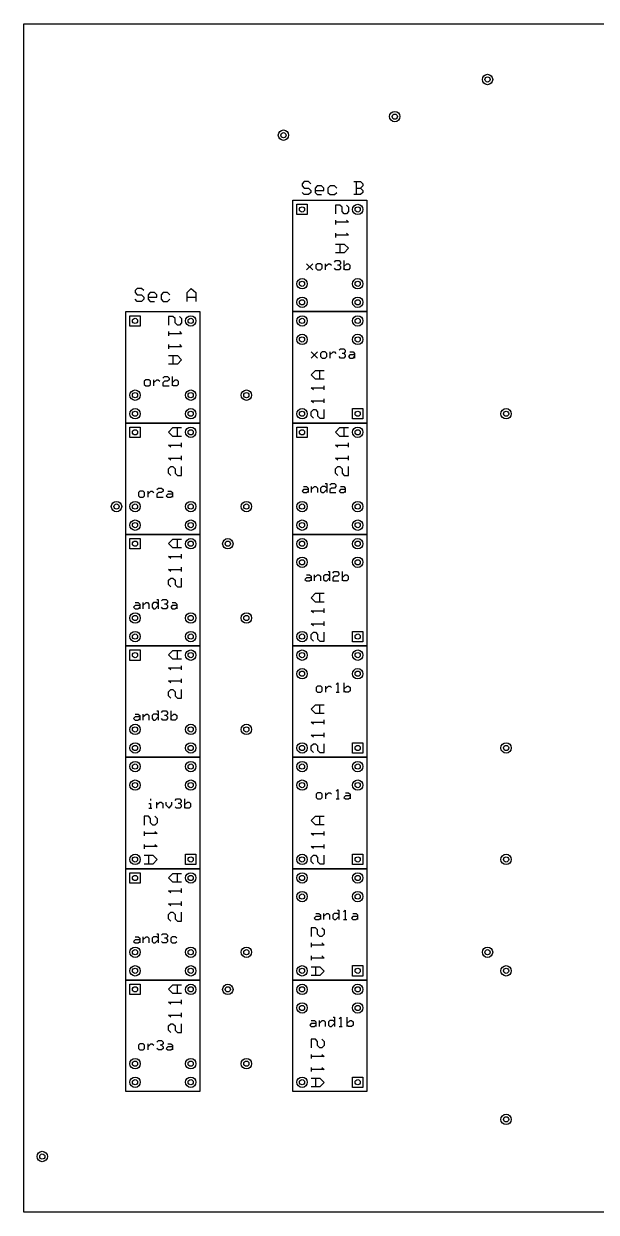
# Model space of a CAD drawing. Extents: x 0 to 6.4, y 0 to 6.4.
# Drawn here: x 0 to 3.09, y 0 to 6.4 of the extents above; entities that cross this region are included whole.
import ezdxf

# ---------------------------------------------------------------- set-up
doc = ezdxf.new("R2010")
doc.units = 0
doc.layers.get('0').update_dxf_attribs({"linetype": 'CONTINUOUS'})

msp = doc.modelspace()

# ---------------------------------------------------------------- linework, layer by layer
at = {"color": 7}
for p, q in [((0, 6.4), (6.4, 6.4)), ((0, 0), (0, 6.4)), ((1.512, 5.55), (1.5, 5.538)), ((1.5, 5.538), (1.5, 5.527)), ((1.5, 5.527), (1.512, 5.515)), ((1.535, 5.55), (1.512, 5.55)), ((1.512, 5.515), (1.535, 5.515)), ((1.547, 5.538), (1.535, 5.55)), ((1.535, 5.515), (1.547, 5.503)), ((1.582, 5.527), (1.57, 5.515)), ((1.57, 5.515), (1.57, 5.492)), ((1.605, 5.527), (1.582, 5.527)), ((1.617, 5.515), (1.605, 5.527)), ((1.617, 5.503), (1.617, 5.515)), ((1.652, 5.527), (1.64, 5.515)), ((1.64, 5.515), (1.64, 5.492)), ((1.675, 5.527), (1.652, 5.527)), ((1.687, 5.515), (1.675, 5.527)), ((1.78, 5.55), (1.815, 5.55)), ((1.792, 5.55), (1.792, 5.48)), ((1.792, 5.515), (1.815, 5.515)), ((1.815, 5.55), (1.827, 5.538)), ((1.827, 5.527), (1.815, 5.515)), ((1.815, 5.515), (1.827, 5.503)), ((1.827, 5.538), (1.827, 5.527)), ((1.45, 4.85), (1.45, 5.45)), ((1.45, 5.45), (1.85, 5.45)), ((1.512, 5.48), (1.5, 5.492)), ((1.535, 5.48), (1.512, 5.48)), ((1.547, 5.492), (1.535, 5.48)), ((1.547, 5.503), (1.547, 5.492)), ((1.57, 5.503), (1.617, 5.503)), ((1.57, 5.492), (1.582, 5.48)), ((1.582, 5.48), (1.605, 5.48)), ((1.64, 5.492), (1.652, 5.48)), ((1.652, 5.48), (1.675, 5.48)), ((1.675, 5.48), (1.687, 5.492)), ((1.815, 5.48), (1.78, 5.48)), ((1.827, 5.492), (1.815, 5.48)), ((1.827, 5.503), (1.827, 5.492)), ((1.85, 5.45), (1.85, 4.85)), ((1.472, 5.428), (1.528, 5.428)), ((1.472, 5.372), (1.472, 5.428)), ((1.528, 5.428), (1.528, 5.372)), ((1.704, 5.424), (1.681, 5.424)), ((1.681, 5.424), (1.681, 5.377)), ((1.716, 5.412), (1.704, 5.424)), ((1.716, 5.389), (1.716, 5.412)), ((1.728, 5.377), (1.716, 5.389)), ((1.739, 5.377), (1.728, 5.377)), ((1.739, 5.424), (1.751, 5.412)), ((1.751, 5.389), (1.739, 5.377)), ((1.751, 5.412), (1.751, 5.389)), ((1.528, 5.372), (1.472, 5.372)), ((1.681, 5.342), (1.681, 5.319)), ((1.751, 5.331), (1.681, 5.331)), ((1.739, 5.342), (1.751, 5.331)), ((1.681, 5.272), (1.681, 5.249)), ((1.751, 5.261), (1.681, 5.261)), ((1.739, 5.272), (1.751, 5.261)), ((1.681, 5.214), (1.728, 5.214)), ((1.704, 5.214), (1.704, 5.167)), ((1.728, 5.214), (1.751, 5.191)), ((1.751, 5.191), (1.728, 5.167)), ((1.675, 5.117), (1.683, 5.125)), ((1.728, 5.167), (1.681, 5.167)), ((1.683, 5.125), (1.7, 5.125)), ((1.7, 5.125), (1.708, 5.117)), ((1.725, 5.125), (1.725, 5.075)), ((1.525, 5.108), (1.558, 5.075)), ((1.525, 5.075), (1.558, 5.108)), ((1.583, 5.108), (1.575, 5.1)), ((1.575, 5.1), (1.575, 5.083)), ((1.575, 5.083), (1.583, 5.075)), ((1.6, 5.108), (1.583, 5.108)), ((1.583, 5.075), (1.6, 5.075)), ((1.608, 5.1), (1.6, 5.108)), ((1.6, 5.075), (1.608, 5.083)), ((1.608, 5.083), (1.608, 5.1)), ((1.625, 5.108), (1.625, 5.075)), ((1.625, 5.092), (1.642, 5.108)), ((1.642, 5.108), (1.65, 5.108)), ((1.65, 5.108), (1.658, 5.1)), ((1.683, 5.075), (1.675, 5.083)), ((1.7, 5.075), (1.683, 5.075)), ((1.7, 5.1), (1.692, 5.1)), ((1.708, 5.108), (1.7, 5.1)), ((1.7, 5.1), (1.708, 5.092)), ((1.708, 5.083), (1.7, 5.075)), ((1.708, 5.117), (1.708, 5.108)), ((1.708, 5.092), (1.708, 5.083)), ((1.725, 5.092), (1.742, 5.108)), ((1.733, 5.075), (1.725, 5.083)), ((1.75, 5.075), (1.733, 5.075)), ((1.742, 5.108), (1.75, 5.108)), ((1.75, 5.108), (1.758, 5.1)), ((1.758, 5.083), (1.75, 5.075)), ((1.758, 5.1), (1.758, 5.083)), ((0.612, 4.975), (0.6, 4.963)), ((0.6, 4.963), (0.6, 4.952)), ((0.6, 4.952), (0.612, 4.94)), ((0.635, 4.975), (0.612, 4.975)), ((0.612, 4.94), (0.635, 4.94)), ((0.647, 4.963), (0.635, 4.975)), ((0.635, 4.94), (0.647, 4.928)), ((0.647, 4.928), (0.647, 4.917)), ((0.682, 4.952), (0.67, 4.94)), ((0.67, 4.94), (0.67, 4.917)), ((0.67, 4.928), (0.717, 4.928)), ((0.705, 4.952), (0.682, 4.952)), ((0.717, 4.94), (0.705, 4.952)), ((0.717, 4.928), (0.717, 4.94)), ((0.752, 4.952), (0.74, 4.94)), ((0.74, 4.94), (0.74, 4.917)), ((0.775, 4.952), (0.752, 4.952)), ((0.787, 4.94), (0.775, 4.952)), ((0.88, 4.952), (0.903, 4.975)), ((0.88, 4.905), (0.88, 4.952)), ((0.88, 4.928), (0.927, 4.928)), ((0.903, 4.975), (0.927, 4.952)), ((0.927, 4.952), (0.927, 4.905)), ((0.612, 4.905), (0.6, 4.917)), ((0.635, 4.905), (0.612, 4.905)), ((0.647, 4.917), (0.635, 4.905)), ((0.67, 4.917), (0.682, 4.905)), ((0.682, 4.905), (0.705, 4.905)), ((0.74, 4.917), (0.752, 4.905)), ((0.752, 4.905), (0.775, 4.905)), ((0.775, 4.905), (0.787, 4.917)), ((0.55, 4.25), (0.55, 4.85)), ((0.55, 4.85), (0.95, 4.85)), ((0.572, 4.828), (0.628, 4.828)), ((0.572, 4.772), (0.572, 4.828)), ((0.628, 4.828), (0.628, 4.772)), ((0.804, 4.824), (0.781, 4.824)), ((0.781, 4.824), (0.781, 4.777)), ((0.816, 4.812), (0.804, 4.824)), ((0.816, 4.789), (0.816, 4.812)), ((0.839, 4.824), (0.851, 4.812)), ((0.851, 4.812), (0.851, 4.789)), ((0.95, 4.85), (0.95, 4.25)), ((1.85, 4.85), (1.45, 4.85)), ((1.45, 4.85), (1.85, 4.85)), ((1.45, 4.25), (1.45, 4.85)), ((1.85, 4.85), (1.85, 4.25)), ((0.628, 4.772), (0.572, 4.772)), ((0.781, 4.742), (0.781, 4.719)), ((0.828, 4.777), (0.816, 4.789)), ((0.839, 4.777), (0.828, 4.777)), ((0.851, 4.789), (0.839, 4.777)), ((0.839, 4.742), (0.851, 4.731)), ((0.851, 4.731), (0.781, 4.731)), ((0.781, 4.672), (0.781, 4.649)), ((0.839, 4.672), (0.851, 4.661)), ((0.851, 4.661), (0.781, 4.661)), ((0.781, 4.614), (0.828, 4.614)), ((0.804, 4.614), (0.804, 4.567)), ((0.828, 4.614), (0.851, 4.591)), ((1.55, 4.633), (1.583, 4.6)), ((1.55, 4.6), (1.583, 4.633)), ((1.608, 4.633), (1.6, 4.625)), ((1.6, 4.625), (1.6, 4.608)), ((1.6, 4.608), (1.608, 4.6)), ((1.625, 4.633), (1.608, 4.633)), ((1.633, 4.625), (1.625, 4.633)), ((1.625, 4.6), (1.633, 4.608)), ((1.633, 4.608), (1.633, 4.625)), ((1.65, 4.633), (1.65, 4.6)), ((1.65, 4.617), (1.667, 4.633)), ((1.667, 4.633), (1.675, 4.633)), ((1.675, 4.633), (1.683, 4.625)), ((1.7, 4.642), (1.708, 4.65)), ((1.708, 4.6), (1.7, 4.608)), ((1.708, 4.65), (1.725, 4.65)), ((1.725, 4.625), (1.717, 4.625)), ((1.725, 4.65), (1.733, 4.642)), ((1.733, 4.633), (1.725, 4.625)), ((1.725, 4.625), (1.733, 4.617)), ((1.733, 4.608), (1.725, 4.6)), ((1.733, 4.642), (1.733, 4.633)), ((1.733, 4.617), (1.733, 4.608)), ((1.758, 4.617), (1.75, 4.608)), ((1.75, 4.608), (1.758, 4.6)), ((1.758, 4.633), (1.775, 4.633)), ((1.783, 4.617), (1.758, 4.617)), ((1.775, 4.633), (1.783, 4.625)), ((1.775, 4.6), (1.783, 4.608)), ((1.783, 4.625), (1.783, 4.6)), ((0.828, 4.567), (0.781, 4.567)), ((0.851, 4.591), (0.828, 4.567)), ((1.608, 4.6), (1.625, 4.6)), ((1.725, 4.6), (1.708, 4.6)), ((1.758, 4.6), (1.775, 4.6)), ((0.658, 4.483), (0.65, 4.475)), ((0.675, 4.483), (0.658, 4.483)), ((0.683, 4.475), (0.675, 4.483)), ((0.7, 4.483), (0.7, 4.45)), ((0.7, 4.467), (0.717, 4.483)), ((0.717, 4.483), (0.725, 4.483)), ((0.725, 4.483), (0.733, 4.475)), ((0.75, 4.492), (0.758, 4.5)), ((0.758, 4.5), (0.775, 4.5)), ((0.775, 4.5), (0.783, 4.492)), ((0.783, 4.483), (0.775, 4.475)), ((0.783, 4.492), (0.783, 4.483)), ((0.8, 4.5), (0.8, 4.45)), ((0.8, 4.467), (0.817, 4.483)), ((0.817, 4.483), (0.825, 4.483)), ((0.825, 4.483), (0.833, 4.475)), ((1.549, 4.509), (1.572, 4.533)), ((1.572, 4.486), (1.549, 4.509)), ((1.572, 4.533), (1.619, 4.533)), ((1.619, 4.486), (1.572, 4.486)), ((1.596, 4.486), (1.596, 4.533)), ((0.65, 4.475), (0.65, 4.458)), ((0.65, 4.458), (0.658, 4.45)), ((0.658, 4.45), (0.675, 4.45)), ((0.675, 4.45), (0.683, 4.458)), ((0.683, 4.458), (0.683, 4.475)), ((0.758, 4.475), (0.75, 4.467)), ((0.75, 4.467), (0.75, 4.45)), ((0.75, 4.45), (0.783, 4.45)), ((0.775, 4.475), (0.758, 4.475)), ((0.808, 4.45), (0.8, 4.458)), ((0.825, 4.45), (0.808, 4.45)), ((0.833, 4.458), (0.825, 4.45)), ((0.833, 4.475), (0.833, 4.458)), ((1.561, 4.428), (1.549, 4.439)), ((1.549, 4.439), (1.619, 4.439)), ((1.619, 4.428), (1.619, 4.451)), ((1.561, 4.358), (1.549, 4.369)), ((1.549, 4.369), (1.619, 4.369)), ((1.619, 4.358), (1.619, 4.381)), ((1.549, 4.311), (1.561, 4.323)), ((1.549, 4.288), (1.549, 4.311)), ((1.561, 4.276), (1.549, 4.288)), ((1.561, 4.323), (1.572, 4.323)), ((1.572, 4.323), (1.584, 4.311)), ((1.584, 4.311), (1.584, 4.288)), ((1.584, 4.288), (1.596, 4.276)), ((1.619, 4.276), (1.619, 4.323)), ((1.772, 4.328), (1.828, 4.328)), ((1.772, 4.272), (1.772, 4.328)), ((1.828, 4.328), (1.828, 4.272)), ((0.55, 3.65), (0.55, 4.25)), ((0.55, 4.25), (0.95, 4.25)), ((0.95, 4.25), (0.55, 4.25)), ((0.572, 4.228), (0.628, 4.228)), ((0.572, 4.172), (0.572, 4.228)), ((0.628, 4.228), (0.628, 4.172)), ((0.781, 4.201), (0.804, 4.225)), ((0.804, 4.225), (0.851, 4.225)), ((0.828, 4.178), (0.828, 4.225)), ((0.95, 4.25), (0.95, 3.65)), ((1.85, 4.25), (1.45, 4.25)), ((1.45, 3.65), (1.45, 4.25)), ((1.45, 4.25), (1.85, 4.25)), ((1.472, 4.228), (1.528, 4.228)), ((1.472, 4.172), (1.472, 4.228)), ((1.528, 4.228), (1.528, 4.172)), ((1.596, 4.276), (1.619, 4.276)), ((1.681, 4.201), (1.704, 4.225)), ((1.704, 4.225), (1.751, 4.225)), ((1.728, 4.178), (1.728, 4.225)), ((1.828, 4.272), (1.772, 4.272)), ((1.85, 4.25), (1.85, 3.65)), ((0.628, 4.172), (0.572, 4.172)), ((0.804, 4.178), (0.781, 4.201)), ((0.851, 4.178), (0.804, 4.178)), ((1.528, 4.172), (1.472, 4.172)), ((1.704, 4.178), (1.681, 4.201)), ((1.751, 4.178), (1.704, 4.178)), ((0.793, 4.12), (0.781, 4.131)), ((0.781, 4.131), (0.851, 4.131)), ((0.851, 4.12), (0.851, 4.143)), ((1.693, 4.12), (1.681, 4.131)), ((1.681, 4.131), (1.751, 4.131)), ((1.751, 4.12), (1.751, 4.143)), ((0.793, 4.05), (0.781, 4.061)), ((0.781, 4.061), (0.851, 4.061)), ((0.851, 4.05), (0.851, 4.073)), ((1.693, 4.05), (1.681, 4.061)), ((1.681, 4.061), (1.751, 4.061)), ((1.751, 4.05), (1.751, 4.073)), ((0.781, 4.003), (0.793, 4.015)), ((0.781, 3.98), (0.781, 4.003)), ((0.793, 3.968), (0.781, 3.98)), ((0.793, 4.015), (0.804, 4.015)), ((0.804, 4.015), (0.816, 4.003)), ((0.816, 4.003), (0.816, 3.98)), ((0.816, 3.98), (0.828, 3.968)), ((0.828, 3.968), (0.851, 3.968)), ((0.851, 3.968), (0.851, 4.015)), ((1.681, 4.003), (1.693, 4.015)), ((1.681, 3.98), (1.681, 4.003)), ((1.693, 3.968), (1.681, 3.98)), ((1.693, 4.015), (1.704, 4.015)), ((1.704, 4.015), (1.716, 4.003)), ((1.716, 4.003), (1.716, 3.98)), ((1.716, 3.98), (1.728, 3.968)), ((1.728, 3.968), (1.751, 3.968)), ((1.751, 3.968), (1.751, 4.015)), ((1.508, 3.908), (1.525, 3.908)), ((1.525, 3.908), (1.533, 3.9)), ((1.55, 3.908), (1.55, 3.875)), ((1.55, 3.892), (1.567, 3.908)), ((1.567, 3.908), (1.575, 3.908)), ((1.575, 3.908), (1.583, 3.9)), ((1.608, 3.908), (1.6, 3.9)), ((1.625, 3.908), (1.608, 3.908)), ((1.625, 3.925), (1.633, 3.925)), ((1.633, 3.9), (1.625, 3.908)), ((1.633, 3.925), (1.633, 3.875)), ((1.65, 3.917), (1.658, 3.925)), ((1.658, 3.925), (1.675, 3.925)), ((1.675, 3.925), (1.683, 3.917)), ((1.683, 3.908), (1.675, 3.9)), ((1.683, 3.917), (1.683, 3.908)), ((1.708, 3.908), (1.725, 3.908)), ((1.725, 3.908), (1.733, 3.9)), ((0.626, 3.883), (0.618, 3.875)), ((0.618, 3.875), (0.618, 3.858)), ((0.618, 3.858), (0.626, 3.85)), ((0.643, 3.883), (0.626, 3.883)), ((0.626, 3.85), (0.643, 3.85)), ((0.651, 3.875), (0.643, 3.883)), ((0.643, 3.85), (0.651, 3.858)), ((0.651, 3.858), (0.651, 3.875)), ((0.668, 3.883), (0.668, 3.85)), ((0.668, 3.867), (0.685, 3.883)), ((0.685, 3.883), (0.693, 3.883)), ((0.693, 3.883), (0.701, 3.875)), ((0.718, 3.892), (0.726, 3.9)), ((0.726, 3.875), (0.718, 3.867)), ((0.718, 3.867), (0.718, 3.85)), ((0.718, 3.85), (0.751, 3.85)), ((0.726, 3.9), (0.743, 3.9)), ((0.743, 3.875), (0.726, 3.875)), ((0.743, 3.9), (0.751, 3.892)), ((0.751, 3.883), (0.743, 3.875)), ((0.751, 3.892), (0.751, 3.883)), ((0.776, 3.867), (0.768, 3.858)), ((0.768, 3.858), (0.776, 3.85)), ((0.776, 3.883), (0.793, 3.883)), ((0.801, 3.867), (0.776, 3.867)), ((0.776, 3.85), (0.793, 3.85)), ((0.793, 3.883), (0.801, 3.875)), ((0.793, 3.85), (0.801, 3.858)), ((0.801, 3.875), (0.801, 3.85)), ((1.508, 3.892), (1.5, 3.883)), ((1.5, 3.883), (1.508, 3.875)), ((1.533, 3.892), (1.508, 3.892)), ((1.508, 3.875), (1.525, 3.875)), ((1.525, 3.875), (1.533, 3.883)), ((1.533, 3.9), (1.533, 3.875)), ((1.583, 3.9), (1.583, 3.875)), ((1.6, 3.9), (1.6, 3.883)), ((1.6, 3.883), (1.608, 3.875)), ((1.608, 3.875), (1.617, 3.875)), ((1.617, 3.875), (1.633, 3.892)), ((1.658, 3.9), (1.65, 3.892)), ((1.65, 3.892), (1.65, 3.875)), ((1.65, 3.875), (1.683, 3.875)), ((1.675, 3.9), (1.658, 3.9)), ((1.708, 3.892), (1.7, 3.883)), ((1.7, 3.883), (1.708, 3.875)), ((1.733, 3.892), (1.708, 3.892)), ((1.708, 3.875), (1.725, 3.875)), ((1.725, 3.875), (1.733, 3.883)), ((1.733, 3.9), (1.733, 3.875)), ((0.95, 3.65), (0.55, 3.65)), ((0.55, 3.05), (0.55, 3.65)), ((0.55, 3.65), (0.95, 3.65)), ((0.95, 3.65), (0.95, 3.05)), ((1.45, 3.65), (1.85, 3.65)), ((1.45, 3.05), (1.45, 3.65)), ((1.85, 3.65), (1.45, 3.65)), ((1.85, 3.65), (1.85, 3.05)), ((0.572, 3.628), (0.628, 3.628)), ((0.572, 3.572), (0.572, 3.628)), ((0.628, 3.628), (0.628, 3.572)), ((0.781, 3.601), (0.804, 3.625)), ((0.804, 3.578), (0.781, 3.601)), ((0.804, 3.625), (0.851, 3.625)), ((0.828, 3.578), (0.828, 3.625)), ((0.628, 3.572), (0.572, 3.572)), ((0.793, 3.52), (0.781, 3.531)), ((0.781, 3.531), (0.851, 3.531)), ((0.851, 3.578), (0.804, 3.578)), ((0.851, 3.52), (0.851, 3.543)), ((0.793, 3.45), (0.781, 3.461)), ((0.781, 3.461), (0.851, 3.461)), ((0.851, 3.45), (0.851, 3.473)), ((0.781, 3.403), (0.793, 3.415)), ((0.781, 3.38), (0.781, 3.403)), ((0.793, 3.415), (0.804, 3.415)), ((0.804, 3.415), (0.816, 3.403)), ((0.816, 3.403), (0.816, 3.38)), ((0.851, 3.368), (0.851, 3.415)), ((1.524, 3.417), (1.516, 3.408)), ((1.516, 3.408), (1.524, 3.4)), ((1.524, 3.433), (1.541, 3.433)), ((1.549, 3.417), (1.524, 3.417)), ((1.524, 3.4), (1.541, 3.4)), ((1.541, 3.433), (1.549, 3.425)), ((1.541, 3.4), (1.549, 3.408)), ((1.549, 3.425), (1.549, 3.4)), ((1.566, 3.433), (1.566, 3.4)), ((1.566, 3.417), (1.583, 3.433)), ((1.583, 3.433), (1.591, 3.433)), ((1.591, 3.433), (1.599, 3.425)), ((1.599, 3.425), (1.599, 3.4)), ((1.624, 3.433), (1.616, 3.425)), ((1.616, 3.425), (1.616, 3.408)), ((1.616, 3.408), (1.624, 3.4)), ((1.641, 3.433), (1.624, 3.433)), ((1.624, 3.4), (1.633, 3.4)), ((1.633, 3.4), (1.649, 3.417)), ((1.641, 3.45), (1.649, 3.45)), ((1.649, 3.425), (1.641, 3.433)), ((1.649, 3.45), (1.649, 3.4)), ((1.666, 3.442), (1.674, 3.45)), ((1.674, 3.425), (1.666, 3.417)), ((1.666, 3.417), (1.666, 3.4)), ((1.666, 3.4), (1.699, 3.4)), ((1.674, 3.45), (1.691, 3.45)), ((1.691, 3.425), (1.674, 3.425)), ((1.691, 3.45), (1.699, 3.442)), ((1.699, 3.433), (1.691, 3.425)), ((1.699, 3.442), (1.699, 3.433)), ((1.716, 3.45), (1.716, 3.4)), ((1.716, 3.417), (1.733, 3.433)), ((1.724, 3.4), (1.716, 3.408)), ((1.741, 3.4), (1.724, 3.4)), ((1.733, 3.433), (1.741, 3.433)), ((1.741, 3.433), (1.749, 3.425)), ((1.749, 3.408), (1.741, 3.4)), ((1.749, 3.425), (1.749, 3.408)), ((0.793, 3.368), (0.781, 3.38)), ((0.816, 3.38), (0.828, 3.368)), ((0.828, 3.368), (0.851, 3.368)), ((1.549, 3.309), (1.572, 3.333)), ((1.572, 3.333), (1.619, 3.333)), ((1.596, 3.286), (1.596, 3.333)), ((0.6, 3.267), (0.592, 3.258)), ((0.6, 3.283), (0.617, 3.283)), ((0.625, 3.267), (0.6, 3.267)), ((0.617, 3.283), (0.625, 3.275)), ((0.625, 3.275), (0.625, 3.25)), ((0.642, 3.283), (0.642, 3.25)), ((0.642, 3.267), (0.659, 3.283)), ((0.659, 3.283), (0.667, 3.283)), ((0.667, 3.283), (0.675, 3.275)), ((0.675, 3.275), (0.675, 3.25)), ((0.7, 3.283), (0.692, 3.275)), ((0.692, 3.275), (0.692, 3.258)), ((0.717, 3.283), (0.7, 3.283)), ((0.709, 3.25), (0.725, 3.267)), ((0.717, 3.3), (0.725, 3.3)), ((0.725, 3.275), (0.717, 3.283)), ((0.725, 3.3), (0.725, 3.25)), ((0.742, 3.292), (0.75, 3.3)), ((0.75, 3.3), (0.767, 3.3)), ((0.767, 3.275), (0.759, 3.275)), ((0.767, 3.3), (0.775, 3.292)), ((0.775, 3.283), (0.767, 3.275)), ((0.767, 3.275), (0.775, 3.267)), ((0.775, 3.292), (0.775, 3.283)), ((0.775, 3.267), (0.775, 3.258)), ((0.8, 3.267), (0.792, 3.258)), ((0.8, 3.283), (0.817, 3.283)), ((0.825, 3.267), (0.8, 3.267)), ((0.817, 3.283), (0.825, 3.275)), ((0.825, 3.275), (0.825, 3.25)), ((1.572, 3.286), (1.549, 3.309)), ((1.619, 3.286), (1.572, 3.286)), ((0.592, 3.258), (0.6, 3.25)), ((0.6, 3.25), (0.617, 3.25)), ((0.617, 3.25), (0.625, 3.258)), ((0.692, 3.258), (0.7, 3.25)), ((0.7, 3.25), (0.709, 3.25)), ((0.75, 3.25), (0.742, 3.258)), ((0.767, 3.25), (0.75, 3.25)), ((0.775, 3.258), (0.767, 3.25)), ((0.792, 3.258), (0.8, 3.25)), ((0.8, 3.25), (0.817, 3.25)), ((0.817, 3.25), (0.825, 3.258)), ((1.561, 3.228), (1.549, 3.239)), ((1.549, 3.239), (1.619, 3.239)), ((1.619, 3.228), (1.619, 3.251)), ((1.561, 3.158), (1.549, 3.169)), ((1.549, 3.169), (1.619, 3.169)), ((1.619, 3.158), (1.619, 3.181)), ((1.549, 3.111), (1.561, 3.123)), ((1.549, 3.088), (1.549, 3.111)), ((1.561, 3.076), (1.549, 3.088)), ((1.561, 3.123), (1.572, 3.123)), ((1.572, 3.123), (1.584, 3.111)), ((1.584, 3.111), (1.584, 3.088)), ((1.584, 3.088), (1.596, 3.076)), ((1.596, 3.076), (1.619, 3.076)), ((1.619, 3.076), (1.619, 3.123)), ((1.772, 3.128), (1.828, 3.128)), ((1.772, 3.072), (1.772, 3.128)), ((1.828, 3.072), (1.772, 3.072)), ((1.828, 3.128), (1.828, 3.072)), ((0.55, 2.45), (0.55, 3.05)), ((0.55, 3.05), (0.95, 3.05)), ((0.95, 3.05), (0.55, 3.05)), ((0.572, 3.028), (0.628, 3.028)), ((0.572, 2.972), (0.572, 3.028)), ((0.628, 3.028), (0.628, 2.972)), ((0.781, 3.001), (0.804, 3.025)), ((0.804, 3.025), (0.851, 3.025)), ((0.828, 2.978), (0.828, 3.025)), ((0.95, 3.05), (0.95, 2.45)), ((1.45, 3.05), (1.85, 3.05)), ((1.45, 2.45), (1.45, 3.05)), ((1.85, 3.05), (1.45, 3.05)), ((1.85, 3.05), (1.85, 2.45)), ((0.628, 2.972), (0.572, 2.972)), ((0.804, 2.978), (0.781, 3.001)), ((0.851, 2.978), (0.804, 2.978)), ((0.793, 2.92), (0.781, 2.931)), ((0.781, 2.931), (0.851, 2.931)), ((0.851, 2.92), (0.851, 2.943)), ((0.793, 2.85), (0.781, 2.861)), ((0.781, 2.861), (0.851, 2.861)), ((0.851, 2.85), (0.851, 2.873)), ((1.584, 2.833), (1.576, 2.825)), ((1.576, 2.825), (1.576, 2.808)), ((1.601, 2.833), (1.584, 2.833)), ((1.609, 2.825), (1.601, 2.833)), ((1.609, 2.808), (1.609, 2.825)), ((1.626, 2.833), (1.626, 2.8)), ((1.626, 2.817), (1.643, 2.833)), ((1.643, 2.833), (1.651, 2.833)), ((1.651, 2.833), (1.659, 2.825)), ((1.684, 2.842), (1.693, 2.85)), ((1.693, 2.85), (1.693, 2.8)), ((1.726, 2.85), (1.726, 2.8)), ((1.726, 2.817), (1.743, 2.833)), ((1.743, 2.833), (1.751, 2.833)), ((1.751, 2.833), (1.759, 2.825)), ((1.759, 2.825), (1.759, 2.808)), ((0.781, 2.803), (0.793, 2.815)), ((0.781, 2.78), (0.781, 2.803)), ((0.793, 2.768), (0.781, 2.78)), ((0.793, 2.815), (0.804, 2.815)), ((0.804, 2.815), (0.816, 2.803)), ((0.816, 2.803), (0.816, 2.78)), ((0.816, 2.78), (0.828, 2.768)), ((0.828, 2.768), (0.851, 2.768)), ((0.851, 2.768), (0.851, 2.815)), ((1.576, 2.808), (1.584, 2.8)), ((1.584, 2.8), (1.601, 2.8)), ((1.601, 2.8), (1.609, 2.808)), ((1.684, 2.8), (1.701, 2.8)), ((1.734, 2.8), (1.726, 2.808)), ((1.751, 2.8), (1.734, 2.8)), ((1.759, 2.808), (1.751, 2.8)), ((0.717, 2.7), (0.725, 2.7)), ((0.725, 2.7), (0.725, 2.65)), ((0.742, 2.692), (0.75, 2.7)), ((0.75, 2.7), (0.767, 2.7)), ((0.767, 2.7), (0.775, 2.692)), ((0.775, 2.692), (0.775, 2.683)), ((0.792, 2.7), (0.792, 2.65)), ((1.549, 2.709), (1.572, 2.733)), ((1.572, 2.686), (1.549, 2.709)), ((1.572, 2.733), (1.619, 2.733)), ((1.596, 2.686), (1.596, 2.733)), ((0.6, 2.667), (0.592, 2.658)), ((0.592, 2.658), (0.6, 2.65)), ((0.6, 2.683), (0.617, 2.683)), ((0.625, 2.667), (0.6, 2.667)), ((0.6, 2.65), (0.617, 2.65)), ((0.617, 2.683), (0.625, 2.675)), ((0.617, 2.65), (0.625, 2.658)), ((0.625, 2.675), (0.625, 2.65)), ((0.642, 2.683), (0.642, 2.65)), ((0.642, 2.667), (0.659, 2.683)), ((0.659, 2.683), (0.667, 2.683)), ((0.667, 2.683), (0.675, 2.675)), ((0.675, 2.675), (0.675, 2.65)), ((0.7, 2.683), (0.692, 2.675)), ((0.692, 2.675), (0.692, 2.658)), ((0.692, 2.658), (0.7, 2.65)), ((0.717, 2.683), (0.7, 2.683)), ((0.7, 2.65), (0.709, 2.65)), ((0.709, 2.65), (0.725, 2.667)), ((0.725, 2.675), (0.717, 2.683)), ((0.75, 2.65), (0.742, 2.658)), ((0.767, 2.65), (0.75, 2.65)), ((0.767, 2.675), (0.759, 2.675)), ((0.775, 2.683), (0.767, 2.675)), ((0.767, 2.675), (0.775, 2.667)), ((0.775, 2.658), (0.767, 2.65)), ((0.775, 2.667), (0.775, 2.658)), ((0.792, 2.667), (0.809, 2.683)), ((0.8, 2.65), (0.792, 2.658)), ((0.817, 2.65), (0.8, 2.65)), ((0.809, 2.683), (0.817, 2.683)), ((0.817, 2.683), (0.825, 2.675)), ((0.825, 2.658), (0.817, 2.65)), ((0.825, 2.675), (0.825, 2.658)), ((1.561, 2.628), (1.549, 2.639)), ((1.549, 2.639), (1.619, 2.639)), ((1.619, 2.686), (1.572, 2.686)), ((1.619, 2.628), (1.619, 2.651)), ((1.561, 2.558), (1.549, 2.569)), ((1.549, 2.569), (1.619, 2.569)), ((1.619, 2.558), (1.619, 2.581)), ((1.549, 2.511), (1.561, 2.523)), ((1.549, 2.488), (1.549, 2.511)), ((1.561, 2.523), (1.572, 2.523)), ((1.572, 2.523), (1.584, 2.511)), ((1.584, 2.511), (1.584, 2.488)), ((1.619, 2.476), (1.619, 2.523)), ((1.772, 2.528), (1.828, 2.528)), ((1.772, 2.472), (1.772, 2.528)), ((1.828, 2.528), (1.828, 2.472)), ((0.95, 2.45), (0.55, 2.45)), ((0.55, 2.45), (0.95, 2.45)), ((0.55, 1.85), (0.55, 2.45)), ((0.95, 2.45), (0.95, 1.85)), ((1.45, 2.45), (1.85, 2.45)), ((1.45, 1.85), (1.45, 2.45)), ((1.85, 2.45), (1.45, 2.45)), ((1.561, 2.476), (1.549, 2.488)), ((1.584, 2.488), (1.596, 2.476)), ((1.596, 2.476), (1.619, 2.476)), ((1.828, 2.472), (1.772, 2.472)), ((1.85, 2.45), (1.85, 1.85)), ((1.584, 2.259), (1.576, 2.251)), ((1.576, 2.251), (1.576, 2.234)), ((1.601, 2.259), (1.584, 2.259)), ((1.609, 2.251), (1.601, 2.259)), ((1.609, 2.234), (1.609, 2.251)), ((1.626, 2.259), (1.626, 2.226)), ((1.626, 2.243), (1.643, 2.259)), ((1.643, 2.259), (1.651, 2.259)), ((1.651, 2.259), (1.659, 2.251)), ((1.684, 2.268), (1.693, 2.276)), ((1.693, 2.276), (1.693, 2.226)), ((1.734, 2.243), (1.726, 2.234)), ((1.734, 2.259), (1.751, 2.259)), ((1.759, 2.243), (1.734, 2.243)), ((1.751, 2.259), (1.759, 2.251)), ((1.759, 2.251), (1.759, 2.226)), ((0.674, 2.201), (0.683, 2.201)), ((0.674, 2.176), (0.691, 2.176)), ((0.683, 2.226), (0.683, 2.218)), ((0.683, 2.201), (0.683, 2.176)), ((0.716, 2.209), (0.716, 2.176)), ((0.716, 2.193), (0.733, 2.209)), ((0.733, 2.209), (0.741, 2.209)), ((0.741, 2.209), (0.749, 2.201)), ((0.749, 2.201), (0.749, 2.176)), ((0.766, 2.209), (0.766, 2.193)), ((0.766, 2.193), (0.783, 2.176)), ((0.783, 2.176), (0.799, 2.193)), ((0.799, 2.193), (0.799, 2.209)), ((0.816, 2.218), (0.824, 2.226)), ((0.824, 2.176), (0.816, 2.184)), ((0.824, 2.226), (0.841, 2.226)), ((0.841, 2.176), (0.824, 2.176)), ((0.841, 2.201), (0.833, 2.201)), ((0.841, 2.226), (0.849, 2.218)), ((0.849, 2.209), (0.841, 2.201)), ((0.841, 2.201), (0.849, 2.193)), ((0.849, 2.184), (0.841, 2.176)), ((0.849, 2.218), (0.849, 2.209)), ((0.849, 2.193), (0.849, 2.184)), ((0.866, 2.226), (0.866, 2.176)), ((0.866, 2.193), (0.883, 2.209)), ((0.874, 2.176), (0.866, 2.184)), ((0.891, 2.176), (0.874, 2.176)), ((0.883, 2.209), (0.891, 2.209)), ((0.891, 2.209), (0.899, 2.201)), ((0.899, 2.184), (0.891, 2.176)), ((0.899, 2.201), (0.899, 2.184)), ((1.576, 2.234), (1.584, 2.226)), ((1.584, 2.226), (1.601, 2.226)), ((1.601, 2.226), (1.609, 2.234)), ((1.684, 2.226), (1.701, 2.226)), ((1.726, 2.234), (1.734, 2.226)), ((1.734, 2.226), (1.751, 2.226)), ((1.751, 2.226), (1.759, 2.234)), ((0.672, 2.132), (0.649, 2.132)), ((0.649, 2.132), (0.649, 2.085)), ((0.684, 2.12), (0.672, 2.132)), ((0.684, 2.097), (0.684, 2.12)), ((0.707, 2.132), (0.719, 2.12)), ((0.719, 2.12), (0.719, 2.097)), ((1.549, 2.109), (1.572, 2.133)), ((1.572, 2.133), (1.619, 2.133)), ((1.596, 2.086), (1.596, 2.133)), ((0.649, 2.05), (0.649, 2.027)), ((0.696, 2.085), (0.684, 2.097)), ((0.707, 2.085), (0.696, 2.085)), ((0.719, 2.097), (0.707, 2.085)), ((0.707, 2.05), (0.719, 2.039)), ((1.572, 2.086), (1.549, 2.109)), ((1.619, 2.086), (1.572, 2.086)), ((1.619, 2.028), (1.619, 2.051)), ((0.719, 2.039), (0.649, 2.039)), ((1.561, 2.028), (1.549, 2.039)), ((1.549, 2.039), (1.619, 2.039)), ((0.649, 1.98), (0.649, 1.957)), ((0.719, 1.969), (0.649, 1.969)), ((0.649, 1.922), (0.696, 1.922)), ((0.672, 1.922), (0.672, 1.875)), ((0.696, 1.922), (0.719, 1.899)), ((0.707, 1.98), (0.719, 1.969)), ((0.872, 1.928), (0.928, 1.928)), ((0.872, 1.872), (0.872, 1.928)), ((0.928, 1.928), (0.928, 1.872)), ((1.561, 1.958), (1.549, 1.969)), ((1.549, 1.969), (1.619, 1.969)), ((1.549, 1.911), (1.561, 1.923)), ((1.561, 1.923), (1.572, 1.923)), ((1.572, 1.923), (1.584, 1.911)), ((1.619, 1.958), (1.619, 1.981)), ((1.619, 1.876), (1.619, 1.923)), ((1.772, 1.928), (1.828, 1.928)), ((1.772, 1.872), (1.772, 1.928)), ((1.828, 1.928), (1.828, 1.872)), ((0.696, 1.875), (0.649, 1.875)), ((0.719, 1.899), (0.696, 1.875)), ((0.928, 1.872), (0.872, 1.872)), ((1.549, 1.888), (1.549, 1.911)), ((1.561, 1.876), (1.549, 1.888)), ((1.584, 1.911), (1.584, 1.888)), ((1.584, 1.888), (1.596, 1.876)), ((1.596, 1.876), (1.619, 1.876)), ((1.828, 1.872), (1.772, 1.872)), ((0.55, 1.25), (0.55, 1.85)), ((0.55, 1.85), (0.95, 1.85)), ((0.95, 1.85), (0.55, 1.85)), ((0.572, 1.828), (0.628, 1.828)), ((0.572, 1.772), (0.572, 1.828)), ((0.628, 1.828), (0.628, 1.772)), ((0.781, 1.801), (0.804, 1.825)), ((0.804, 1.778), (0.781, 1.801)), ((0.804, 1.825), (0.851, 1.825)), ((0.828, 1.778), (0.828, 1.825)), ((0.95, 1.85), (0.95, 1.25)), ((1.85, 1.85), (1.45, 1.85)), ((1.45, 1.85), (1.85, 1.85)), ((1.45, 1.25), (1.45, 1.85)), ((1.85, 1.85), (1.85, 1.25)), ((0.628, 1.772), (0.572, 1.772)), ((0.793, 1.72), (0.781, 1.731)), ((0.781, 1.731), (0.851, 1.731)), ((0.851, 1.778), (0.804, 1.778)), ((0.851, 1.72), (0.851, 1.743)), ((0.851, 1.65), (0.851, 1.673)), ((0.793, 1.65), (0.781, 1.661)), ((0.781, 1.661), (0.851, 1.661)), ((0.781, 1.603), (0.793, 1.615)), ((0.781, 1.58), (0.781, 1.603)), ((0.793, 1.615), (0.804, 1.615)), ((0.804, 1.615), (0.816, 1.603)), ((0.816, 1.603), (0.816, 1.58)), ((0.851, 1.568), (0.851, 1.615)), ((1.574, 1.609), (1.591, 1.609)), ((1.591, 1.609), (1.599, 1.601)), ((1.599, 1.601), (1.599, 1.576)), ((1.616, 1.609), (1.616, 1.576)), ((1.616, 1.593), (1.633, 1.609)), ((1.633, 1.609), (1.641, 1.609)), ((1.641, 1.609), (1.649, 1.601)), ((1.649, 1.601), (1.649, 1.576)), ((1.674, 1.609), (1.666, 1.601)), ((1.666, 1.601), (1.666, 1.584)), ((1.691, 1.609), (1.674, 1.609)), ((1.691, 1.626), (1.699, 1.626)), ((1.699, 1.601), (1.691, 1.609)), ((1.699, 1.626), (1.699, 1.576)), ((1.724, 1.618), (1.733, 1.626)), ((1.733, 1.626), (1.733, 1.576)), ((1.774, 1.609), (1.791, 1.609)), ((1.791, 1.609), (1.799, 1.601)), ((1.799, 1.601), (1.799, 1.576)), ((0.793, 1.568), (0.781, 1.58)), ((0.816, 1.58), (0.828, 1.568)), ((0.828, 1.568), (0.851, 1.568)), ((1.574, 1.593), (1.566, 1.584)), ((1.566, 1.584), (1.574, 1.576)), ((1.599, 1.593), (1.574, 1.593)), ((1.574, 1.576), (1.591, 1.576)), ((1.591, 1.576), (1.599, 1.584)), ((1.666, 1.584), (1.674, 1.576)), ((1.674, 1.576), (1.683, 1.576)), ((1.683, 1.576), (1.699, 1.593)), ((1.724, 1.576), (1.741, 1.576)), ((1.774, 1.593), (1.766, 1.584)), ((1.766, 1.584), (1.774, 1.576)), ((1.799, 1.593), (1.774, 1.593)), ((1.774, 1.576), (1.791, 1.576)), ((1.791, 1.576), (1.799, 1.584)), ((0.6, 1.483), (0.617, 1.483)), ((0.617, 1.483), (0.625, 1.475)), ((0.625, 1.475), (0.625, 1.45)), ((0.642, 1.483), (0.642, 1.45)), ((0.642, 1.467), (0.659, 1.483)), ((0.659, 1.483), (0.667, 1.483)), ((0.667, 1.483), (0.675, 1.475)), ((0.675, 1.475), (0.675, 1.45)), ((0.7, 1.483), (0.692, 1.475)), ((0.692, 1.475), (0.692, 1.458)), ((0.717, 1.483), (0.7, 1.483)), ((0.717, 1.5), (0.725, 1.5)), ((0.725, 1.475), (0.717, 1.483)), ((0.725, 1.5), (0.725, 1.45)), ((0.742, 1.492), (0.75, 1.5)), ((0.75, 1.5), (0.767, 1.5)), ((0.767, 1.475), (0.759, 1.475)), ((0.767, 1.5), (0.775, 1.492)), ((0.775, 1.483), (0.767, 1.475)), ((0.767, 1.475), (0.775, 1.467)), ((0.775, 1.492), (0.775, 1.483)), ((0.8, 1.483), (0.792, 1.475)), ((0.792, 1.475), (0.792, 1.458)), ((0.817, 1.483), (0.8, 1.483)), ((0.825, 1.475), (0.817, 1.483)), ((1.572, 1.532), (1.549, 1.532)), ((1.549, 1.532), (1.549, 1.485)), ((1.584, 1.52), (1.572, 1.532)), ((1.584, 1.497), (1.584, 1.52)), ((1.596, 1.485), (1.584, 1.497)), ((1.607, 1.485), (1.596, 1.485)), ((1.607, 1.532), (1.619, 1.52)), ((1.619, 1.497), (1.607, 1.485)), ((1.619, 1.52), (1.619, 1.497)), ((0.6, 1.467), (0.592, 1.458)), ((0.592, 1.458), (0.6, 1.45)), ((0.625, 1.467), (0.6, 1.467)), ((0.6, 1.45), (0.617, 1.45)), ((0.617, 1.45), (0.625, 1.458)), ((0.692, 1.458), (0.7, 1.45)), ((0.7, 1.45), (0.709, 1.45)), ((0.709, 1.45), (0.725, 1.467)), ((0.75, 1.45), (0.742, 1.458)), ((0.767, 1.45), (0.75, 1.45)), ((0.775, 1.458), (0.767, 1.45)), ((0.775, 1.467), (0.775, 1.458)), ((0.792, 1.458), (0.8, 1.45)), ((0.8, 1.45), (0.817, 1.45)), ((0.817, 1.45), (0.825, 1.458)), ((1.549, 1.45), (1.549, 1.427)), ((1.619, 1.439), (1.549, 1.439)), ((1.607, 1.45), (1.619, 1.439)), ((1.549, 1.38), (1.549, 1.357)), ((1.619, 1.369), (1.549, 1.369)), ((1.607, 1.38), (1.619, 1.369)), ((1.549, 1.322), (1.596, 1.322)), ((1.572, 1.322), (1.572, 1.275)), ((1.596, 1.322), (1.619, 1.299)), ((1.619, 1.299), (1.596, 1.275)), ((1.772, 1.328), (1.828, 1.328)), ((1.772, 1.272), (1.772, 1.328)), ((1.828, 1.328), (1.828, 1.272)), ((0.55, 0.65), (0.55, 1.25)), ((0.55, 1.25), (0.95, 1.25)), ((0.95, 1.25), (0.55, 1.25)), ((0.572, 1.228), (0.628, 1.228)), ((0.572, 1.172), (0.572, 1.228)), ((0.628, 1.228), (0.628, 1.172)), ((0.781, 1.201), (0.804, 1.225)), ((0.804, 1.225), (0.851, 1.225)), ((0.828, 1.178), (0.828, 1.225)), ((0.95, 1.25), (0.95, 0.65)), ((1.45, 1.25), (1.85, 1.25)), ((1.45, 0.65), (1.45, 1.25)), ((1.85, 1.25), (1.45, 1.25)), ((1.596, 1.275), (1.549, 1.275)), ((1.828, 1.272), (1.772, 1.272)), ((1.85, 1.25), (1.85, 0.65)), ((0.628, 1.172), (0.572, 1.172)), ((0.804, 1.178), (0.781, 1.201)), ((0.851, 1.178), (0.804, 1.178)), ((0.793, 1.12), (0.781, 1.131)), ((0.781, 1.131), (0.851, 1.131)), ((0.851, 1.12), (0.851, 1.143)), ((0.793, 1.05), (0.781, 1.061)), ((0.781, 1.061), (0.851, 1.061)), ((0.851, 1.05), (0.851, 1.073)), ((1.55, 1.033), (1.567, 1.033)), ((1.567, 1.033), (1.575, 1.025)), ((1.575, 1.025), (1.575, 1)), ((1.592, 1.033), (1.592, 1)), ((1.592, 1.017), (1.609, 1.033)), ((1.609, 1.033), (1.617, 1.033)), ((1.617, 1.033), (1.625, 1.025)), ((1.625, 1.025), (1.625, 1)), ((1.65, 1.033), (1.642, 1.025)), ((1.642, 1.025), (1.642, 1.008)), ((1.667, 1.033), (1.65, 1.033)), ((1.667, 1.05), (1.675, 1.05)), ((1.675, 1.025), (1.667, 1.033)), ((1.675, 1.05), (1.675, 1)), ((1.7, 1.042), (1.709, 1.05)), ((1.709, 1.05), (1.709, 1)), ((1.742, 1.05), (1.742, 1)), ((1.742, 1.017), (1.759, 1.033)), ((1.759, 1.033), (1.767, 1.033)), ((1.767, 1.033), (1.775, 1.025)), ((1.775, 1.025), (1.775, 1.008)), ((0.781, 1.003), (0.793, 1.015)), ((0.781, 0.98), (0.781, 1.003)), ((0.793, 0.968), (0.781, 0.98)), ((0.793, 1.015), (0.804, 1.015)), ((0.804, 1.015), (0.816, 1.003)), ((0.816, 1.003), (0.816, 0.98)), ((0.816, 0.98), (0.828, 0.968)), ((0.828, 0.968), (0.851, 0.968)), ((0.851, 0.968), (0.851, 1.015)), ((1.55, 1.017), (1.542, 1.008)), ((1.542, 1.008), (1.55, 1)), ((1.575, 1.017), (1.55, 1.017)), ((1.55, 1), (1.567, 1)), ((1.567, 1), (1.575, 1.008)), ((1.642, 1.008), (1.65, 1)), ((1.65, 1), (1.659, 1)), ((1.659, 1), (1.675, 1.017)), ((1.7, 1), (1.717, 1)), ((1.75, 1), (1.742, 1.008)), ((1.767, 1), (1.75, 1)), ((1.775, 1.008), (1.767, 1)), ((0.626, 0.907), (0.618, 0.899)), ((0.618, 0.899), (0.618, 0.882)), ((0.643, 0.907), (0.626, 0.907)), ((0.651, 0.899), (0.643, 0.907)), ((0.651, 0.882), (0.651, 0.899)), ((0.668, 0.907), (0.668, 0.874)), ((0.668, 0.891), (0.685, 0.907)), ((0.685, 0.907), (0.693, 0.907)), ((0.693, 0.907), (0.701, 0.899)), ((0.718, 0.916), (0.726, 0.924)), ((0.726, 0.924), (0.743, 0.924)), ((0.743, 0.899), (0.735, 0.899)), ((0.743, 0.924), (0.751, 0.916)), ((0.751, 0.907), (0.743, 0.899)), ((0.743, 0.899), (0.751, 0.891)), ((0.751, 0.916), (0.751, 0.907)), ((0.776, 0.907), (0.793, 0.907)), ((0.793, 0.907), (0.801, 0.899)), ((0.801, 0.899), (0.801, 0.874)), ((1.572, 0.932), (1.549, 0.932)), ((1.549, 0.932), (1.549, 0.885)), ((1.584, 0.92), (1.572, 0.932)), ((1.584, 0.897), (1.584, 0.92)), ((1.596, 0.885), (1.584, 0.897)), ((1.607, 0.932), (1.619, 0.92)), ((1.619, 0.897), (1.607, 0.885)), ((1.619, 0.92), (1.619, 0.897)), ((0.618, 0.882), (0.626, 0.874)), ((0.626, 0.874), (0.643, 0.874)), ((0.643, 0.874), (0.651, 0.882)), ((0.726, 0.874), (0.718, 0.882)), ((0.743, 0.874), (0.726, 0.874)), ((0.751, 0.882), (0.743, 0.874)), ((0.751, 0.891), (0.751, 0.882)), ((0.776, 0.891), (0.768, 0.882)), ((0.768, 0.882), (0.776, 0.874)), ((0.801, 0.891), (0.776, 0.891)), ((0.776, 0.874), (0.793, 0.874)), ((0.793, 0.874), (0.801, 0.882)), ((1.549, 0.85), (1.549, 0.827)), ((1.619, 0.839), (1.549, 0.839)), ((1.607, 0.885), (1.596, 0.885)), ((1.607, 0.85), (1.619, 0.839)), ((1.549, 0.78), (1.549, 0.757)), ((1.619, 0.769), (1.549, 0.769)), ((1.607, 0.78), (1.619, 0.769)), ((1.549, 0.722), (1.596, 0.722)), ((1.572, 0.722), (1.572, 0.675)), ((1.596, 0.722), (1.619, 0.699)), ((1.772, 0.728), (1.828, 0.728)), ((1.772, 0.672), (1.772, 0.728)), ((1.828, 0.728), (1.828, 0.672)), ((0.95, 0.65), (0.55, 0.65)), ((1.85, 0.65), (1.45, 0.65)), ((1.596, 0.675), (1.549, 0.675)), ((1.619, 0.699), (1.596, 0.675)), ((1.828, 0.672), (1.772, 0.672)), ((6.4, 0), (0, 0))]:
    msp.add_line(p, q, dxfattribs=at)
for centre, radius in [((2.5, 6.1), 0.028), ((2.5, 6.1), 0.014), ((2, 5.9), 0.028), ((2, 5.9), 0.014), ((1.4, 5.8), 0.028), ((1.4, 5.8), 0.014), ((1.5, 5.4), 0.014), ((1.8, 5.4), 0.028), ((1.8, 5.4), 0.014), ((1.5, 5), 0.028), ((1.5, 5), 0.014), ((1.8, 5), 0.028), ((1.8, 5), 0.014), ((1.5, 4.9), 0.028), ((1.8, 4.9), 0.028), ((1.5, 4.9), 0.014), ((1.8, 4.9), 0.014), ((0.6, 4.8), 0.014), ((0.9, 4.8), 0.028), ((0.9, 4.8), 0.014), ((1.5, 4.8), 0.028), ((1.5, 4.8), 0.014), ((1.8, 4.8), 0.028), ((1.8, 4.8), 0.014), ((1.5, 4.7), 0.028), ((1.5, 4.7), 0.014), ((1.8, 4.7), 0.028), ((1.8, 4.7), 0.014), ((0.6, 4.4), 0.028), ((0.9, 4.4), 0.028), ((1.2, 4.4), 0.028), ((0.6, 4.4), 0.014), ((0.9, 4.4), 0.014), ((1.2, 4.4), 0.014), ((0.6, 4.3), 0.028), ((0.6, 4.3), 0.014), ((0.9, 4.3), 0.028), ((0.9, 4.3), 0.014), ((1.5, 4.3), 0.028), ((1.5, 4.3), 0.014), ((1.8, 4.3), 0.014), ((2.6, 4.3), 0.028), ((2.6, 4.3), 0.014), ((0.9, 4.2), 0.028), ((1.8, 4.2), 0.028), ((0.6, 4.2), 0.014), ((0.9, 4.2), 0.014), ((1.5, 4.2), 0.014), ((1.8, 4.2), 0.014), ((0.5, 3.8), 0.028), ((0.5, 3.8), 0.014), ((0.6, 3.8), 0.028), ((0.6, 3.8), 0.014), ((0.9, 3.8), 0.028), ((0.9, 3.8), 0.014), ((1.2, 3.8), 0.028), ((1.2, 3.8), 0.014), ((1.5, 3.8), 0.028), ((1.5, 3.8), 0.014), ((1.8, 3.8), 0.028), ((1.8, 3.8), 0.014), ((0.6, 3.7), 0.028), ((0.6, 3.7), 0.014), ((0.9, 3.7), 0.028), ((0.9, 3.7), 0.014), ((1.5, 3.7), 0.028), ((1.5, 3.7), 0.014), ((1.8, 3.7), 0.028), ((1.8, 3.7), 0.014), ((0.6, 3.6), 0.014), ((0.9, 3.6), 0.028), ((0.9, 3.6), 0.014), ((1.1, 3.6), 0.028), ((1.1, 3.6), 0.014), ((1.5, 3.6), 0.028), ((1.5, 3.6), 0.014), ((1.8, 3.6), 0.028), ((1.8, 3.6), 0.014), ((1.5, 3.5), 0.028), ((1.8, 3.5), 0.028), ((1.5, 3.5), 0.014), ((1.8, 3.5), 0.014), ((0.6, 3.2), 0.028), ((0.6, 3.2), 0.014), ((0.9, 3.2), 0.028), ((0.9, 3.2), 0.014), ((1.2, 3.2), 0.028), ((1.2, 3.2), 0.014), ((0.6, 3.1), 0.028), ((0.6, 3.1), 0.014), ((0.9, 3.1), 0.028), ((0.9, 3.1), 0.014), ((1.5, 3.1), 0.028), ((1.5, 3.1), 0.014), ((1.8, 3.1), 0.014), ((0.6, 3), 0.014), ((0.9, 3), 0.028), ((0.9, 3), 0.014), ((1.5, 3), 0.028), ((1.5, 3), 0.014), ((1.8, 3), 0.028), ((1.8, 3), 0.014), ((1.5, 2.9), 0.028), ((1.5, 2.9), 0.014), ((1.8, 2.9), 0.028), ((1.8, 2.9), 0.014), ((0.6, 2.6), 0.028), ((0.9, 2.6), 0.028), ((1.2, 2.6), 0.028), ((0.6, 2.6), 0.014), ((0.9, 2.6), 0.014), ((1.2, 2.6), 0.014), ((0.6, 2.5), 0.028), ((0.6, 2.5), 0.014), ((0.9, 2.5), 0.028), ((0.9, 2.5), 0.014), ((1.5, 2.5), 0.028), ((1.5, 2.5), 0.014), ((1.8, 2.5), 0.014), ((2.6, 2.5), 0.028), ((2.6, 2.5), 0.014), ((0.6, 2.4), 0.028), ((0.6, 2.4), 0.014), ((0.9, 2.4), 0.028), ((0.9, 2.4), 0.014), ((1.5, 2.4), 0.028), ((1.5, 2.4), 0.014), ((1.8, 2.4), 0.028), ((1.8, 2.4), 0.014), ((0.6, 2.3), 0.028), ((0.6, 2.3), 0.014), ((0.9, 2.3), 0.028), ((0.9, 2.3), 0.014), ((1.5, 2.3), 0.028), ((1.5, 2.3), 0.014), ((1.8, 2.3), 0.028), ((1.8, 2.3), 0.014), ((0.6, 1.9), 0.028), ((1.5, 1.9), 0.028), ((2.6, 1.9), 0.028), ((0.6, 1.9), 0.014), ((0.9, 1.9), 0.014), ((1.5, 1.9), 0.014), ((1.8, 1.9), 0.014), ((2.6, 1.9), 0.014), ((0.6, 1.8), 0.014), ((0.9, 1.8), 0.028), ((0.9, 1.8), 0.014), ((1.5, 1.8), 0.028), ((1.5, 1.8), 0.014), ((1.8, 1.8), 0.028), ((1.8, 1.8), 0.014), ((1.5, 1.7), 0.028), ((1.8, 1.7), 0.028), ((1.5, 1.7), 0.014), ((1.8, 1.7), 0.014), ((0.6, 1.4), 0.028), ((0.6, 1.4), 0.014), ((0.9, 1.4), 0.028), ((0.9, 1.4), 0.014), ((1.2, 1.4), 0.028), ((1.2, 1.4), 0.014), ((2.5, 1.4), 0.028), ((2.5, 1.4), 0.014), ((0.6, 1.3), 0.028), ((0.6, 1.3), 0.014), ((0.9, 1.3), 0.028), ((0.9, 1.3), 0.014), ((1.5, 1.3), 0.028), ((1.5, 1.3), 0.014), ((1.8, 1.3), 0.014), ((2.6, 1.3), 0.028), ((2.6, 1.3), 0.014), ((0.9, 1.2), 0.028), ((1.1, 1.2), 0.028), ((1.5, 1.2), 0.028), ((1.8, 1.2), 0.028), ((0.6, 1.2), 0.014), ((0.9, 1.2), 0.014), ((1.1, 1.2), 0.014), ((1.5, 1.2), 0.014), ((1.8, 1.2), 0.014), ((1.5, 1.1), 0.028), ((1.5, 1.1), 0.014), ((1.8, 1.1), 0.028), ((1.8, 1.1), 0.014), ((0.6, 0.8), 0.028), ((0.6, 0.8), 0.014), ((0.9, 0.8), 0.028), ((0.9, 0.8), 0.014), ((1.2, 0.8), 0.028), ((1.2, 0.8), 0.014), ((0.6, 0.7), 0.028), ((0.6, 0.7), 0.014), ((0.9, 0.7), 0.028), ((0.9, 0.7), 0.014), ((1.5, 0.7), 0.028), ((1.5, 0.7), 0.014), ((1.8, 0.7), 0.014), ((2.6, 0.5), 0.028), ((2.6, 0.5), 0.014), ((0.1, 0.3), 0.028), ((0.1, 0.3), 0.014)]:
    msp.add_circle(centre, radius, dxfattribs=at)

doc.saveas('drawing.dxf')
